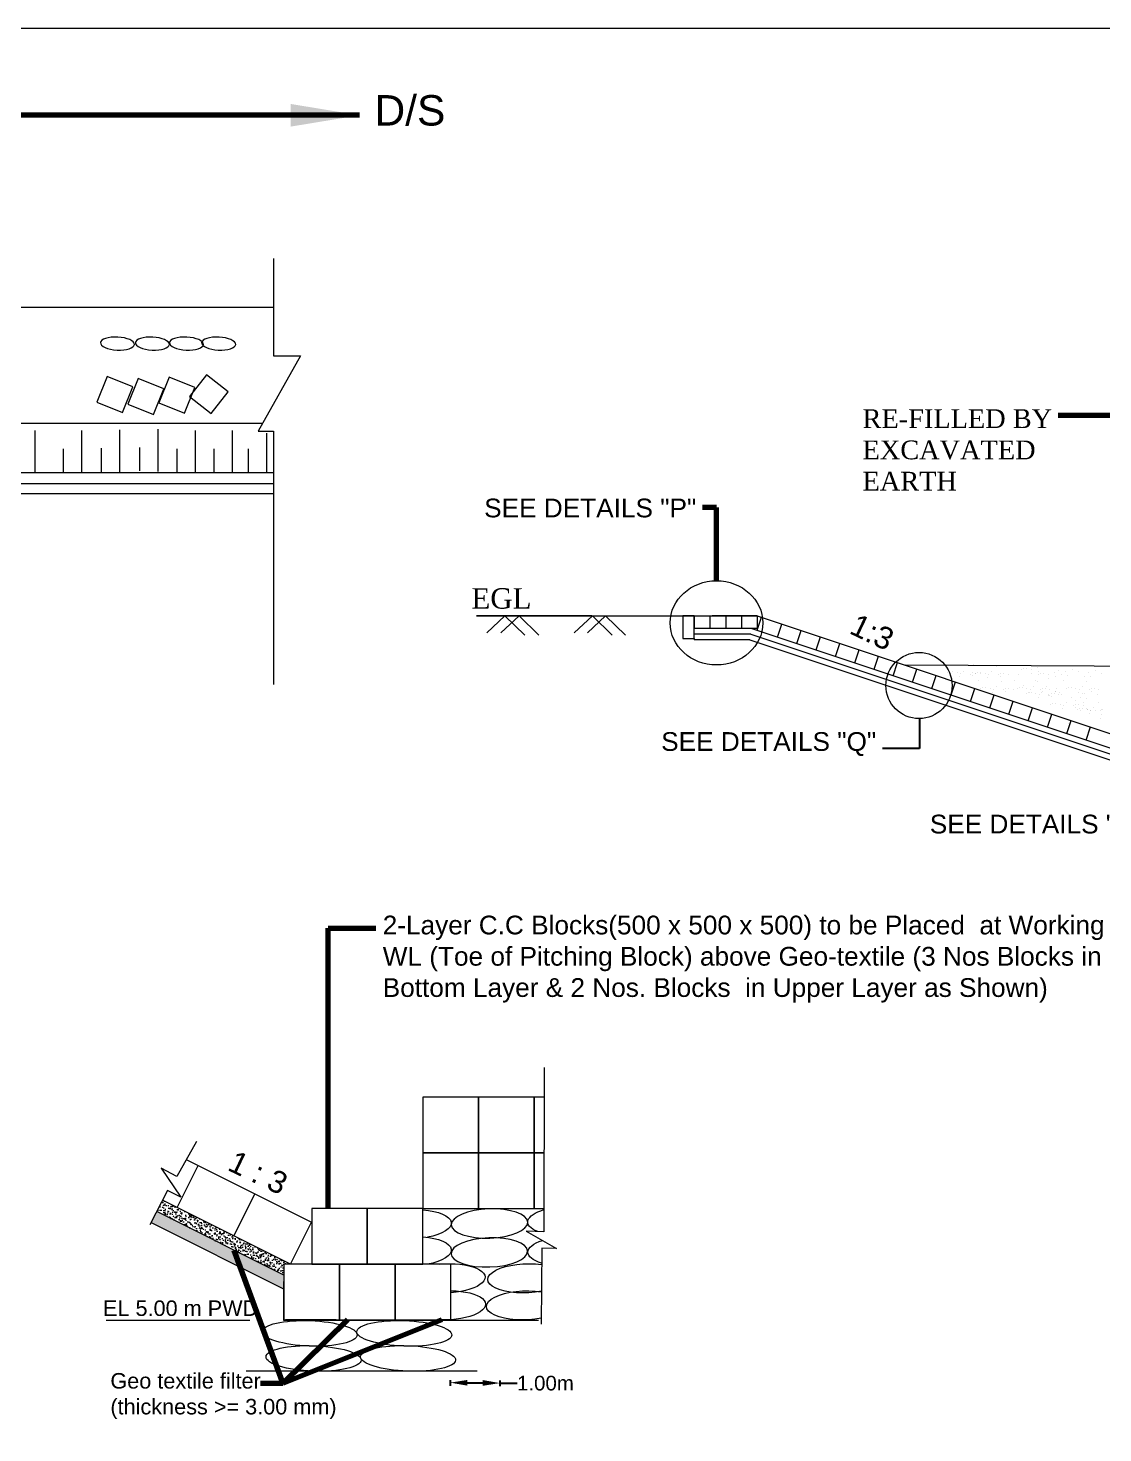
# Model space of a CAD drawing. Header units: inches. Extents: x 15 to 141071, y -30183 to 14738.
# Drawn here: x 70635.1 to 70697.5, y -9400.1 to -9318.5 of the extents above; entities that cross this region are included whole.
import ezdxf

# ---------------------------------------------------------------- set-up
doc = ezdxf.new("R2010")
doc.units = ezdxf.units.IN
doc.header["$MEASUREMENT"] = 0
doc.header["$PDMODE"] = 3
doc.layers.add('LINE', color=7, linetype='Continuous')
doc.layers.add('Long Section Labels', color=7, linetype='Continuous', lineweight=9)
doc.styles.add('Arial-200', font='arial.ttf')
doc.styles.get("Standard").update_dxf_attribs({"font": 'arial.ttf'})
doc.dimstyles.get("Standard").update_dxf_attribs({"dimtxt": 0.18, "dimasz": 0.18, "dimexe": 0.18, "dimexo": 0.0625, "dimgap": 0.09, "dimtad": 0, "dimtih": 1, "dimtoh": 1, "dimdec": 4, "dimzin": 0, "dimdsep": 46, "dimtxsty": 'Standard', "dimcen": 0.09, "dimadec": 0, "dimazin": 0, "dimtfac": 1, "dimtdec": 4, "dimtofl": 0, "dimtmove": 0, "dimatfit": 3, "dimfxl": 1, "dimtolj": 1, "dimtzin": 0, "dimarcsym": 0})
pattern_1 = [(185, (70612.6599, -9348.14813), (-0.282128, 0.3362272), [0.04572, -0.50292]), (130, (70612.6599, -9348.14813), (-0.2644248, -0.384043), [0.036576, -0.402336]), (235.451, (70612.63637, -9348.1201), (-0.5465526, -0.0478132), [0.038856, -0.427416]), (181.1842, (70612.57367, -9348.23434), (-0.388688, 0.5313846), [0.06858, -0.75438]), (231.6356, (70612.5413, -9348.19005), (-0.8227834, -0.017007), [0.058284, -0.641124]), (126.184, (70612.5737, -9348.23434), (-0.822783, -0.017005), [0.054864, -0.603504]), (156, (70612.55212, -9348.16968), (-0.0837486, 0.4308493), [0.04572, -0.50292]), (101, (70612.5521, -9348.1697), (-0.417459, -0.207696), [0.036576, -0.402336]), (206.4514, (70612.54514, -9348.13378), (-0.5012075, 0.223152), [0.038856, -0.427416]), (172.5, (70612.65988, -9348.14813), (-0.1487362, -0.13825313), [0, -0.3974592, 0, -0.408432, 0, -0.40386]), (142.5, (70612.65988, -9348.14813), (-0.2834088, -0.05661535), [0, -0.2328672, 0, -0.3883152, 0, -0.153924]), (102.5, (70612.756, -9348.24425), (-0.22038287, 0.23982687), [0, -0.1524, 0, -0.475488, 0, -0.630936]), (92.5, (70612.7991, -9348.28736), (-0.2945337, 0.2082334), [0, -0.19812, 0, -0.3157728, 0, -0.448056])]
pattern_2 = [(172.5, (70612.65988, -9348.14813), (-0.13657942, -0.1458116), [0, -0.15752064, 0, -0.1761744, 0, -0.168402]), (142.5, (70612.65988, -9348.14813), (-0.336491, -0.0771165), [0, -0.08497824, 0, -0.14197584, 0, -0.0544068]), (102.5, (70612.75002, -9348.23826), (-0.2286156, 0.22778633), [0, -0.051816, 0, -0.1865376, 0, -0.2435352]), (92.5, (70612.75002, -9348.23826), (-0.2846007, 0.1559707), [0, -0.025908, 0, -0.12228576, 0, -0.1399032])]

# ---------------------------------------------------------------- blocks, each defined once
blk = doc.blocks.new('*D222')
at = {"color": 0, "lineweight": -2, "ltscale": 0.5, "transparency": 16777216}
for p, q in [((70659.601, -9397.021), (70659.598, -9397.351)), ((70660.6, -9397.179), (70661.482, -9397.187)), ((70662.483, -9397.046), (70662.48, -9397.376)), ((70662.482, -9397.196), (70663.49, -9397.205))]:
    blk.add_line(p, q, dxfattribs=at)
at = {"color": 0, "linetype": 'Continuous', "ltscale": 0.5, "transparency": 16777216}
for points in [[(70660.601, -9397.013), (70660.598, -9397.346), (70659.6, -9397.171)], [(70661.483, -9397.02), (70661.48, -9397.354), (70662.482, -9397.196)]]:
    blk.add_solid(points, dxfattribs=at)
at = {"layer": 'Defpoints', "color": 0, "linetype": 'Continuous', "ltscale": 0.5, "transparency": 16777216}
for p in [(70659.632, -9393.519), (70662.514, -9393.544), (70662.482, -9397.196)]:
    blk.add_point(p, dxfattribs=at)
at = {"color": 0, "linetype": 'Continuous', "lineweight": 20, "ltscale": 0.5, "transparency": 16777216, "insert": (70665.127, -9397.205), "char_height": 0.85, "attachment_point": 5}
blk.add_mtext('\\A1;1.00m', dxfattribs=at)

msp = doc.modelspace()

# ---------------------------------------------------------------- hatches: boundary and pattern name
at = {"linetype": 'Continuous', "lineweight": 20, "ltscale": 0.5}
h = msp.add_hatch(dxfattribs=at)
h.set_pattern_fill('AR-CONC', scale=0.0024, angle=135, style=0)
h.set_pattern_definition(pattern_1)
h.paths.add_polyline_path([(70649.937552, -9390.924951), (70649.937552, -9390.296711), (70650.32324, -9390.296711), (70642.892544, -9386.581266), (70642.553373, -9387.232862)])
h = msp.add_hatch(dxfattribs=at)
h.set_pattern_fill('AR-CONC', scale=0.0024, angle=135, style=0)
h.set_pattern_definition(pattern_1)
h.paths.add_polyline_path([(70649.937552, -9390.924951), (70649.937552, -9390.296711), (70650.32324, -9390.296711), (70642.892544, -9386.581266), (70642.553373, -9387.232862)])
h = msp.add_hatch(dxfattribs=at)
h.set_pattern_fill('AR-SAND', scale=0.00408, angle=135, style=0)
h.set_pattern_definition(pattern_2)
h.paths.add_polyline_path([(70649.937552, -9391.746035), (70649.937552, -9390.924951), (70642.553373, -9387.232862), (70642.214243, -9387.884381)])
h = msp.add_hatch(dxfattribs=at)
h.set_pattern_fill('AR-SAND', scale=0.00408, angle=135, style=0)
h.set_pattern_definition(pattern_2)
h.paths.add_polyline_path([(70649.937552, -9391.746035), (70649.937552, -9390.924951), (70642.553373, -9387.232862), (70642.214243, -9387.884381)])

# ---------------------------------------------------------------- linework, layer by layer
at = {"color": 0, "linetype": 'Continuous', "lineweight": 20, "ltscale": 0.5}
for p, q in [((70661.125397, -9352.660213), (70677.42746, -9352.660213)), ((70663.599883, -9352.660213), (70677.42746, -9352.660213)), ((70677.414694, -9353.497304), (70677.667226, -9352.740185)), ((70677.414694, -9353.497304), (70677.667226, -9352.740185)), ((70678.609714, -9353.895895), (70678.862246, -9353.138776)), ((70678.609714, -9353.895895), (70678.862246, -9353.138776)), ((70679.72909, -9354.269256), (70679.981622, -9353.512136)), ((70679.72909, -9354.269256), (70679.981622, -9353.512136)), ((70673.760483, -9353.973404), (70673.760483, -9354.050905)), ((70673.760483, -9353.973404), (70673.760483, -9354.050905)), ((70680.848465, -9354.642616), (70681.100997, -9353.885497)), ((70680.848465, -9354.642616), (70681.100997, -9353.885497)), ((70681.967841, -9355.015976), (70682.220373, -9354.258857)), ((70681.967841, -9355.015976), (70682.220373, -9354.258857)), ((70683.087217, -9355.389337), (70683.339749, -9354.632217)), ((70683.087217, -9355.389337), (70683.339749, -9354.632217)), ((70684.206593, -9355.762697), (70684.459125, -9355.005578)), ((70684.206593, -9355.762697), (70684.459125, -9355.005578)), ((70685.325968, -9356.136057), (70685.5785, -9355.378938)), ((70685.325968, -9356.136057), (70685.5785, -9355.378938)), ((70686.445344, -9356.509418), (70686.697876, -9355.752298)), ((70686.445344, -9356.509418), (70686.697876, -9355.752298)), ((70687.56472, -9356.882778), (70687.817252, -9356.125659)), ((70687.56472, -9356.882778), (70687.817252, -9356.125659)), ((70688.684096, -9357.256138), (70688.936628, -9356.499019)), ((70688.684096, -9357.256138), (70688.936628, -9356.499019)), ((70689.803471, -9357.629499), (70690.056003, -9356.872379)), ((70689.803471, -9357.629499), (70690.056003, -9356.872379)), ((70690.922847, -9358.002859), (70691.175379, -9357.24574)), ((70690.922847, -9358.002859), (70691.175379, -9357.24574)), ((70692.042223, -9358.376219), (70692.294755, -9357.6191)), ((70692.042223, -9358.376219), (70692.294755, -9357.6191)), ((70693.161598, -9358.74958), (70693.414131, -9357.99246)), ((70693.161598, -9358.74958), (70693.414131, -9357.99246)), ((70694.280974, -9359.12294), (70694.533506, -9358.365821)), ((70694.280974, -9359.12294), (70694.533506, -9358.365821)), ((70695.40035, -9359.4963), (70695.652882, -9358.739181)), ((70695.40035, -9359.4963), (70695.652882, -9358.739181)), ((70696.519726, -9359.869661), (70696.772258, -9359.112541)), ((70696.519726, -9359.869661), (70696.772258, -9359.112541)), ((70658.776279, -9393.544277), (70664.729424, -9393.544277)), ((70658.776279, -9393.544277), (70664.729424, -9393.544277))]:
    msp.add_line(p, q, dxfattribs=at)
at = {"lineweight": 20}
msp.add_line((70661.165353, -9396.507969), (70647.755724, -9396.507969), dxfattribs=at)
at = {"color": 0, "linetype": 'ByBlock', "lineweight": 20, "ltscale": 0.5}
for centre in [(70651.439817, -9394.310125), (70656.929498, -9394.309882), (70651.661951, -9395.765359), (70657.151632, -9395.765116)]:
    msp.add_ellipse(centre, major_axis=(2.759296, -0.096265), ratio=0.267798578, dxfattribs=at)
at = {"layer": 'LINE', "color": 7, "lineweight": 20, "ltscale": 0.5}
for p, q in [((70649.335855, -9331.919899), (70649.335855, -9337.565036)), ((70649.335855, -9331.919899), (70649.335855, -9337.565036)), ((70619.402291, -9334.742468), (70649.335855, -9334.742468)), ((70619.402291, -9334.742468), (70649.335855, -9334.742468)), ((70650.912218, -9337.565036), (70648.443592, -9341.94719)), ((70650.912218, -9337.565036), (70648.443592, -9341.94719)), ((70649.335855, -9337.565036), (70650.912218, -9337.565036)), ((70649.335855, -9337.565036), (70650.912218, -9337.565036)), ((70619.407499, -9341.482801), (70648.705199, -9341.482801)), ((70619.407499, -9341.482801), (70648.705199, -9341.482801)), ((70635.501471, -9344.365009), (70635.501471, -9341.90958)), ((70635.501471, -9344.365009), (70635.501471, -9341.90958)), ((70638.214081, -9344.362175), (70638.214081, -9341.906747)), ((70638.214081, -9344.362175), (70638.214081, -9341.906747)), ((70640.423739, -9344.318889), (70640.423739, -9341.863461)), ((70640.423739, -9344.318889), (70640.423739, -9341.863461)), ((70642.633407, -9344.275603), (70642.633407, -9341.820175)), ((70642.633407, -9344.275603), (70642.633407, -9341.820175)), ((70644.799739, -9344.362175), (70644.799739, -9341.906747)), ((70644.799739, -9344.362175), (70644.799739, -9341.906747)), ((70646.966071, -9344.362175), (70646.966071, -9341.906747)), ((70646.966071, -9344.362175), (70646.966071, -9341.906747)), ((70648.443592, -9341.94719), (70649.335855, -9341.94719)), ((70648.443592, -9341.94719), (70649.335855, -9341.94719)), ((70648.959099, -9344.362175), (70648.959099, -9342.068109)), ((70648.959099, -9344.362175), (70648.959099, -9342.068109)), ((70649.335855, -9341.94719), (70649.335855, -9356.638108)), ((70649.335855, -9341.94719), (70649.335855, -9356.638108)), ((70639.357966, -9344.297161), (70639.357966, -9342.928204)), ((70639.357966, -9344.297161), (70639.357966, -9342.928204)), ((70641.567634, -9344.253875), (70641.567634, -9342.884918)), ((70641.567634, -9344.253875), (70641.567634, -9342.884918)), ((70637.148308, -9344.340447), (70637.148308, -9342.97149)), ((70637.148308, -9344.340447), (70637.148308, -9342.97149)), ((70643.733967, -9344.340447), (70643.733967, -9342.97149)), ((70643.733967, -9344.340447), (70643.733967, -9342.97149)), ((70645.900299, -9344.340447), (70645.900299, -9342.97149)), ((70645.900299, -9344.340447), (70645.900299, -9342.97149)), ((70647.893327, -9344.340447), (70647.893327, -9342.97149)), ((70647.893327, -9344.340447), (70647.893327, -9342.97149)), ((70619.402291, -9344.339376), (70649.335855, -9344.339376)), ((70619.402291, -9344.339376), (70649.335855, -9344.339376)), ((70619.393751, -9344.982106), (70649.335855, -9344.982106)), ((70619.393751, -9344.982106), (70649.335855, -9344.982106)), ((70619.401459, -9345.553421), (70649.335855, -9345.553421)), ((70619.401459, -9345.553421), (70649.335855, -9345.553421)), ((70667.823928, -9352.660213), (70661.125397, -9352.660213)), ((70661.125397, -9352.660213), (70670.85457, -9352.660213)), ((70661.71954, -9353.64609), (70662.777239, -9352.660213)), ((70661.71954, -9353.64609), (70662.777239, -9352.660213)), ((70662.542184, -9353.64609), (70663.599883, -9352.660213)), ((70662.542184, -9353.64609), (70663.599883, -9352.660213)), ((70662.777239, -9352.660213), (70663.923096, -9353.792825)), ((70662.777239, -9352.660213), (70663.923096, -9353.792825)), ((70663.599883, -9352.660213), (70664.74574, -9353.792825)), ((70667.823928, -9352.660213), (70663.599883, -9352.660213)), ((70663.599883, -9352.660213), (70664.74574, -9353.792825)), ((70663.599883, -9352.660213), (70670.85457, -9352.660213)), ((70666.802398, -9353.64609), (70667.860097, -9352.660213)), ((70666.802398, -9353.64609), (70667.860097, -9352.660213)), ((70667.566303, -9353.64609), (70668.624002, -9352.660213)), ((70667.566303, -9353.64609), (70668.624002, -9352.660213)), ((70667.860097, -9352.660213), (70669.005954, -9353.792825)), ((70667.860097, -9352.660213), (70669.005954, -9353.792825)), ((70668.624002, -9352.660213), (70669.769858, -9353.792825)), ((70668.624002, -9352.660213), (70669.769858, -9353.792825)), ((70673.760483, -9352.660213), (70673.760483, -9353.394309)), ((70673.760483, -9352.660213), (70673.760483, -9353.394309)), ((70674.677227, -9352.660213), (70674.677227, -9353.394309)), ((70674.677227, -9352.660213), (70674.677227, -9353.394309)), ((70677.42746, -9352.660213), (70674.801078, -9352.660213)), ((70677.42746, -9352.660213), (70674.801078, -9352.660213)), ((70675.593971, -9352.660213), (70675.593971, -9353.394309)), ((70675.593971, -9352.660213), (70675.593971, -9353.394309)), ((70675.593971, -9352.660213), (70675.593971, -9353.394309)), ((70675.593971, -9352.660213), (70675.593971, -9353.394309)), ((70676.510716, -9352.660213), (70676.510716, -9353.394309)), ((70676.510716, -9352.660213), (70676.510716, -9353.394309)), ((70677.42746, -9352.660213), (70677.42746, -9353.394309)), ((70677.42746, -9352.660213), (70701.249761, -9360.605983)), ((70677.42746, -9352.660213), (70677.42746, -9353.394309)), ((70677.42746, -9352.660213), (70701.249761, -9360.605983)), ((70677.42746, -9353.394309), (70673.760483, -9353.394309)), ((70677.42746, -9353.394309), (70673.760483, -9353.394309)), ((70677.107786, -9353.394309), (70700.761776, -9361.28394)), ((70677.107786, -9353.394309), (70700.761776, -9361.28394)), ((70677.054479, -9353.722607), (70673.760483, -9353.722607)), ((70677.054479, -9353.722607), (70673.760483, -9353.722607)), ((70677.001172, -9354.050905), (70673.760483, -9354.050905)), ((70677.001172, -9354.050905), (70673.760483, -9354.050905)), ((70677.001172, -9354.050905), (70700.655761, -9361.940735)), ((70677.001172, -9354.050905), (70700.655761, -9361.940735)), ((70677.054479, -9353.722607), (70700.655761, -9361.594657)), ((70677.054479, -9353.722607), (70700.655761, -9361.594657)), ((70688.332105, -9355.468231), (70688.332105, -9355.468231)), ((70688.332105, -9355.468231), (70688.332105, -9355.468231)), ((70688.48319, -9355.973998), (70688.48319, -9355.973998)), ((70688.48319, -9355.973998), (70688.48319, -9355.973998)), ((70688.592712, -9355.902563), (70688.592712, -9355.902563)), ((70688.592712, -9355.902563), (70688.592712, -9355.902563)), ((70688.773287, -9355.909685), (70688.773287, -9355.909685)), ((70688.773287, -9355.909685), (70688.773287, -9355.909685)), ((70689.035798, -9355.950367), (70689.035798, -9355.950367)), ((70689.035798, -9355.950367), (70689.035798, -9355.950367)), ((70689.227938, -9356.004654), (70689.227938, -9356.004654)), ((70689.227938, -9356.004654), (70689.227938, -9356.004654)), ((70689.394228, -9355.867568), (70689.394228, -9355.867568)), ((70689.394228, -9355.867568), (70689.394228, -9355.867568)), ((70689.667916, -9355.539735), (70689.667916, -9355.539735)), ((70689.667916, -9355.539735), (70689.667916, -9355.539735)), ((70689.928523, -9355.974066), (70689.928523, -9355.974066)), ((70689.928523, -9355.974066), (70689.928523, -9355.974066)), ((70689.96016, -9355.50547), (70689.96016, -9355.50547)), ((70689.96016, -9355.50547), (70689.96016, -9355.50547)), ((70690.109098, -9355.981189), (70690.109098, -9355.981189)), ((70690.109098, -9355.981189), (70690.109098, -9355.981189)), ((70690.220767, -9355.939802), (70690.220767, -9355.939802)), ((70690.220767, -9355.939802), (70690.220767, -9355.939802)), ((70690.401342, -9355.946924), (70690.401342, -9355.946924)), ((70690.401342, -9355.946924), (70690.401342, -9355.946924)), ((70690.663853, -9355.987606), (70690.663853, -9355.987606)), ((70690.663853, -9355.987606), (70690.663853, -9355.987606)), ((70691.022283, -9355.904807), (70691.022283, -9355.904807)), ((70691.022283, -9355.904807), (70691.022283, -9355.904807)), ((70691.295971, -9355.576974), (70691.295971, -9355.576974)), ((70691.295971, -9355.576974), (70691.295971, -9355.576974)), ((70692.784119, -9355.775338), (70692.784119, -9355.775338)), ((70692.784119, -9355.775338), (70692.784119, -9355.775338)), ((70692.893641, -9355.703903), (70692.893641, -9355.703903)), ((70692.893641, -9355.703903), (70692.893641, -9355.703903)), ((70693.074216, -9355.711025), (70693.074216, -9355.711025)), ((70693.074216, -9355.711025), (70693.074216, -9355.711025)), ((70693.336727, -9355.751706), (70693.336727, -9355.751706)), ((70693.336727, -9355.751706), (70693.336727, -9355.751706)), ((70693.695157, -9355.668908), (70693.695157, -9355.668908)), ((70693.695157, -9355.668908), (70693.695157, -9355.668908)), ((70693.760985, -9355.898661), (70693.760985, -9355.898661)), ((70693.760985, -9355.898661), (70693.760985, -9355.898661)), ((70693.887813, -9356.001878), (70693.887813, -9356.001878)), ((70693.887813, -9356.001878), (70693.887813, -9356.001878)), ((70693.935817, -9355.541725), (70693.935817, -9355.541725)), ((70693.935817, -9355.541725), (70693.935817, -9355.541725)), ((70694.068388, -9356.009), (70694.068388, -9356.009)), ((70694.068388, -9356.009), (70694.068388, -9356.009)), ((70694.689329, -9355.966883), (70694.689329, -9355.966883)), ((70694.689329, -9355.966883), (70694.689329, -9355.966883)), ((70694.929988, -9355.8397), (70694.929988, -9355.8397)), ((70694.929988, -9355.8397), (70694.929988, -9355.8397)), ((70695.323197, -9355.884364), (70695.323197, -9355.884364)), ((70695.323197, -9355.884364), (70695.323197, -9355.884364)), ((70695.71591, -9355.753196), (70695.71591, -9355.753196)), ((70695.71591, -9355.753196), (70695.71591, -9355.753196)), ((70696.059065, -9355.91202), (70696.059065, -9355.91202)), ((70696.059065, -9355.91202), (70696.059065, -9355.91202)), ((70696.659008, -9355.955867), (70696.659008, -9355.955867)), ((70696.659008, -9355.955867), (70696.659008, -9355.955867)), ((70697.05172, -9355.824699), (70697.05172, -9355.824699)), ((70697.05172, -9355.824699), (70697.05172, -9355.824699)), ((70697.394876, -9355.983523), (70697.394876, -9355.983523)), ((70697.394876, -9355.983523), (70697.394876, -9355.983523)), ((70689.172283, -9356.185656), (70689.172283, -9356.185656)), ((70689.172283, -9356.185656), (70689.172283, -9356.185656)), ((70689.819001, -9356.045502), (70689.819001, -9356.045502)), ((70689.819001, -9356.045502), (70689.819001, -9356.045502)), ((70689.941077, -9356.133073), (70689.941077, -9356.133073)), ((70689.941077, -9356.133073), (70689.941077, -9356.133073)), ((70690.111245, -9356.011237), (70690.111245, -9356.011237)), ((70690.111245, -9356.011237), (70690.111245, -9356.011237)), ((70690.246081, -9356.38733), (70690.246081, -9356.38733)), ((70690.246081, -9356.38733), (70690.246081, -9356.38733)), ((70690.371609, -9356.02187), (70690.371609, -9356.02187)), ((70690.371609, -9356.02187), (70690.371609, -9356.02187)), ((70690.506688, -9356.821662), (70690.506688, -9356.821662)), ((70690.506688, -9356.821662), (70690.506688, -9356.821662)), ((70690.800338, -9356.222895), (70690.800338, -9356.222895)), ((70690.800338, -9356.222895), (70690.800338, -9356.222895)), ((70690.855993, -9356.041894), (70690.855993, -9356.041894)), ((70690.855993, -9356.041894), (70690.855993, -9356.041894)), ((70691.308204, -9356.786667), (70691.308204, -9356.786667)), ((70691.308204, -9356.786667), (70691.308204, -9356.786667)), ((70691.447056, -9356.082741), (70691.447056, -9356.082741)), ((70691.447056, -9356.082741), (70691.447056, -9356.082741)), ((70691.556578, -9356.011305), (70691.556578, -9356.011305)), ((70691.556578, -9356.011305), (70691.556578, -9356.011305)), ((70691.569132, -9356.170312), (70691.569132, -9356.170312)), ((70691.569132, -9356.170312), (70691.569132, -9356.170312)), ((70691.581892, -9356.458833), (70691.581892, -9356.458833)), ((70691.581892, -9356.458833), (70691.581892, -9356.458833)), ((70691.737153, -9356.018428), (70691.737153, -9356.018428)), ((70691.737153, -9356.018428), (70691.737153, -9356.018428)), ((70691.999664, -9356.059109), (70691.999664, -9356.059109)), ((70691.999664, -9356.059109), (70691.999664, -9356.059109)), ((70692.383498, -9356.38733), (70692.383498, -9356.38733)), ((70692.383498, -9356.38733), (70692.383498, -9356.38733)), ((70692.585514, -9356.09367), (70692.585514, -9356.09367)), ((70692.585514, -9356.09367), (70692.585514, -9356.09367)), ((70692.644105, -9356.821662), (70692.644105, -9356.821662)), ((70692.644105, -9356.821662), (70692.644105, -9356.821662)), ((70692.893158, -9356.685376), (70692.893158, -9356.685376)), ((70692.893158, -9356.685376), (70692.893158, -9356.685376)), ((70693.368272, -9356.029829), (70693.368272, -9356.029829)), ((70693.368272, -9356.029829), (70693.368272, -9356.029829)), ((70693.445622, -9356.786667), (70693.445622, -9356.786667)), ((70693.445622, -9356.786667), (70693.445622, -9356.786667)), ((70693.579686, -9356.391645), (70693.579686, -9356.391645)), ((70693.579686, -9356.391645), (70693.579686, -9356.391645)), ((70693.719309, -9356.458833), (70693.719309, -9356.458833)), ((70693.719309, -9356.458833), (70693.719309, -9356.458833)), ((70693.778291, -9356.073313), (70693.778291, -9356.073313)), ((70693.778291, -9356.073313), (70693.778291, -9356.073313)), ((70694.228969, -9356.75688), (70694.228969, -9356.75688)), ((70694.228969, -9356.75688), (70694.228969, -9356.75688)), ((70694.330899, -9356.049682), (70694.330899, -9356.049682)), ((70694.330899, -9356.049682), (70694.330899, -9356.049682)), ((70694.362444, -9356.327805), (70694.362444, -9356.327805)), ((70694.362444, -9356.327805), (70694.362444, -9356.327805)), ((70694.755156, -9356.196636), (70694.755156, -9356.196636)), ((70694.755156, -9356.196636), (70694.755156, -9356.196636)), ((70695.096853, -9356.086246), (70695.096853, -9356.086246)), ((70695.096853, -9356.086246), (70695.096853, -9356.086246)), ((70695.229321, -9356.38733), (70695.229321, -9356.38733)), ((70695.229321, -9356.38733), (70695.229321, -9356.38733)), ((70695.419254, -9356.139806), (70695.419254, -9356.139806)), ((70695.419254, -9356.139806), (70695.419254, -9356.139806)), ((70695.489929, -9356.821662), (70695.489929, -9356.821662)), ((70695.489929, -9356.821662), (70695.489929, -9356.821662)), ((70696.291445, -9356.786667), (70696.291445, -9356.786667)), ((70696.291445, -9356.786667), (70696.291445, -9356.786667)), ((70696.432664, -9356.157749), (70696.432664, -9356.157749)), ((70696.432664, -9356.157749), (70696.432664, -9356.157749)), ((70696.565132, -9356.458833), (70696.565132, -9356.458833)), ((70696.565132, -9356.458833), (70696.565132, -9356.458833)), ((70696.755064, -9356.211309), (70696.755064, -9356.211309)), ((70696.755064, -9356.211309), (70696.755064, -9356.211309)), ((70690.397166, -9356.893097), (70690.397166, -9356.893097)), ((70690.397166, -9356.893097), (70690.397166, -9356.893097)), ((70690.687263, -9356.828784), (70690.687263, -9356.828784)), ((70690.687263, -9356.828784), (70690.687263, -9356.828784)), ((70690.949774, -9356.869466), (70690.949774, -9356.869466)), ((70690.949774, -9356.869466), (70690.949774, -9356.869466)), ((70691.086259, -9357.104754), (70691.086259, -9357.104754)), ((70691.086259, -9357.104754), (70691.086259, -9357.104754)), ((70691.141914, -9356.923753), (70691.141914, -9356.923753)), ((70691.141914, -9356.923753), (70691.141914, -9356.923753)), ((70691.732977, -9356.9646), (70691.732977, -9356.9646)), ((70691.732977, -9356.9646), (70691.732977, -9356.9646)), ((70691.842499, -9356.893165), (70691.842499, -9356.893165)), ((70691.842499, -9356.893165), (70691.842499, -9356.893165)), ((70691.855054, -9357.052172), (70691.855054, -9357.052172)), ((70691.855054, -9357.052172), (70691.855054, -9357.052172)), ((70692.023074, -9356.900287), (70692.023074, -9356.900287)), ((70692.023074, -9356.900287), (70692.023074, -9356.900287)), ((70692.285585, -9356.940969), (70692.285585, -9356.940969)), ((70692.285585, -9356.940969), (70692.285585, -9356.940969)), ((70692.534583, -9356.893097), (70692.534583, -9356.893097)), ((70692.534583, -9356.893097), (70692.534583, -9356.893097)), ((70692.82468, -9356.828784), (70692.82468, -9356.828784)), ((70692.82468, -9356.828784), (70692.82468, -9356.828784)), ((70693.044243, -9357.191144), (70693.044243, -9357.191144)), ((70693.044243, -9357.191144), (70693.044243, -9357.191144)), ((70693.087192, -9356.869466), (70693.087192, -9356.869466)), ((70693.087192, -9356.869466), (70693.087192, -9356.869466)), ((70693.153765, -9357.119708), (70693.153765, -9357.119708)), ((70693.153765, -9357.119708), (70693.153765, -9357.119708)), ((70693.223676, -9357.104754), (70693.223676, -9357.104754)), ((70693.223676, -9357.104754), (70693.223676, -9357.104754)), ((70693.279331, -9356.923753), (70693.279331, -9356.923753)), ((70693.279331, -9356.923753), (70693.279331, -9356.923753)), ((70693.33434, -9357.126831), (70693.33434, -9357.126831)), ((70693.33434, -9357.126831), (70693.33434, -9357.126831)), ((70693.596851, -9357.167512), (70693.596851, -9357.167512)), ((70693.596851, -9357.167512), (70693.596851, -9357.167512)), ((70693.733336, -9357.402801), (70693.733336, -9357.402801)), ((70693.733336, -9357.402801), (70693.733336, -9357.402801)), ((70693.788991, -9357.2218), (70693.788991, -9357.2218)), ((70693.788991, -9357.2218), (70693.788991, -9357.2218)), ((70693.870394, -9356.9646), (70693.870394, -9356.9646)), ((70693.870394, -9356.9646), (70693.870394, -9356.9646)), ((70693.955281, -9357.084713), (70693.955281, -9357.084713)), ((70693.955281, -9357.084713), (70693.955281, -9357.084713)), ((70693.979916, -9356.893165), (70693.979916, -9356.893165)), ((70693.979916, -9356.893165), (70693.979916, -9356.893165)), ((70693.992471, -9357.052172), (70693.992471, -9357.052172)), ((70693.992471, -9357.052172), (70693.992471, -9357.052172)), ((70694.160491, -9356.900287), (70694.160491, -9356.900287)), ((70694.160491, -9356.900287), (70694.160491, -9356.900287)), ((70694.322169, -9357.306295), (70694.322169, -9357.306295)), ((70694.322169, -9357.306295), (70694.322169, -9357.306295)), ((70694.343819, -9357.201758), (70694.343819, -9357.201758)), ((70694.343819, -9357.201758), (70694.343819, -9357.201758)), ((70694.380054, -9357.262647), (70694.380054, -9357.262647)), ((70694.380054, -9357.262647), (70694.380054, -9357.262647)), ((70694.423002, -9356.940969), (70694.423002, -9356.940969)), ((70694.423002, -9356.940969), (70694.423002, -9356.940969)), ((70694.489576, -9357.191212), (70694.489576, -9357.191212)), ((70694.489576, -9357.191212), (70694.489576, -9357.191212)), ((70694.50213, -9357.350218), (70694.50213, -9357.350218)), ((70694.50213, -9357.350218), (70694.50213, -9357.350218)), ((70694.670151, -9357.198334), (70694.670151, -9357.198334)), ((70694.670151, -9357.198334), (70694.670151, -9357.198334)), ((70694.733689, -9357.033251), (70694.733689, -9357.033251)), ((70694.733689, -9357.033251), (70694.733689, -9357.033251)), ((70694.736532, -9357.070589), (70694.736532, -9357.070589)), ((70694.736532, -9357.070589), (70694.736532, -9357.070589)), ((70694.789344, -9356.85225), (70694.789344, -9356.85225)), ((70694.789344, -9356.85225), (70694.789344, -9356.85225)), ((70694.932662, -9357.239015), (70694.932662, -9357.239015)), ((70694.932662, -9357.239015), (70694.932662, -9357.239015)), ((70694.964985, -9357.087881), (70694.964985, -9357.087881)), ((70694.964985, -9357.087881), (70694.964985, -9357.087881)), ((70695.079687, -9357.229413), (70695.079687, -9357.229413)), ((70695.079687, -9357.229413), (70695.079687, -9357.229413)), ((70695.380407, -9356.893097), (70695.380407, -9356.893097)), ((70695.380407, -9356.893097), (70695.380407, -9356.893097)), ((70695.65798, -9357.377799), (70695.65798, -9357.377799)), ((70695.65798, -9357.377799), (70695.65798, -9357.377799)), ((70695.670504, -9356.828784), (70695.670504, -9356.828784)), ((70695.670504, -9356.828784), (70695.670504, -9356.828784)), ((70695.888041, -9357.604342), (70695.888041, -9357.604342)), ((70695.888041, -9357.604342), (70695.888041, -9357.604342)), ((70695.933015, -9356.869466), (70695.933015, -9356.869466)), ((70695.933015, -9356.869466), (70695.933015, -9356.869466)), ((70696.0695, -9357.104754), (70696.0695, -9357.104754)), ((70696.0695, -9357.104754), (70696.0695, -9357.104754)), ((70696.125155, -9356.923753), (70696.125155, -9356.923753)), ((70696.125155, -9356.923753), (70696.125155, -9356.923753)), ((70696.219238, -9357.385222), (70696.219238, -9357.385222)), ((70696.219238, -9357.385222), (70696.219238, -9357.385222)), ((70696.300796, -9357.159385), (70696.300796, -9357.159385)), ((70696.300796, -9357.159385), (70696.300796, -9357.159385)), ((70696.445582, -9357.18334), (70696.445582, -9357.18334)), ((70696.445582, -9357.18334), (70696.445582, -9357.18334)), ((70696.541638, -9357.438782), (70696.541638, -9357.438782)), ((70696.541638, -9357.438782), (70696.541638, -9357.438782)), ((70696.716217, -9356.9646), (70696.716217, -9356.9646)), ((70696.716217, -9356.9646), (70696.716217, -9356.9646)), ((70696.825739, -9356.893165), (70696.825739, -9356.893165)), ((70696.825739, -9356.893165), (70696.825739, -9356.893165)), ((70696.838294, -9357.052172), (70696.838294, -9357.052172)), ((70696.838294, -9357.052172), (70696.838294, -9357.052172)), ((70697.006315, -9356.900287), (70697.006315, -9356.900287)), ((70697.006315, -9356.900287), (70697.006315, -9356.900287)), ((70697.18145, -9357.210996), (70697.18145, -9357.210996)), ((70697.18145, -9357.210996), (70697.18145, -9357.210996)), ((70697.268826, -9356.940969), (70697.268826, -9356.940969)), ((70697.268826, -9356.940969), (70697.268826, -9356.940969)), ((70694.473254, -9357.812062), (70694.473254, -9357.812062)), ((70694.473254, -9357.812062), (70694.473254, -9357.812062)), ((70694.582776, -9357.740627), (70694.582776, -9357.740627)), ((70694.582776, -9357.740627), (70694.582776, -9357.740627)), ((70694.763351, -9357.747749), (70694.763351, -9357.747749)), ((70694.763351, -9357.747749), (70694.763351, -9357.747749)), ((70695.025862, -9357.788431), (70695.025862, -9357.788431)), ((70695.025862, -9357.788431), (70695.025862, -9357.788431)), ((70695.162347, -9358.02372), (70695.162347, -9358.02372)), ((70695.162347, -9358.02372), (70695.162347, -9358.02372)), ((70695.218002, -9357.842719), (70695.218002, -9357.842719)), ((70695.218002, -9357.842719), (70695.218002, -9357.842719)), ((70695.384292, -9357.705632), (70695.384292, -9357.705632)), ((70695.384292, -9357.705632), (70695.384292, -9357.705632)), ((70695.809065, -9357.883566), (70695.809065, -9357.883566)), ((70695.809065, -9357.883566), (70695.809065, -9357.883566)), ((70695.918587, -9357.81213), (70695.918587, -9357.81213)), ((70695.918587, -9357.81213), (70695.918587, -9357.81213)), ((70695.931141, -9357.971137), (70695.931141, -9357.971137)), ((70695.931141, -9357.971137), (70695.931141, -9357.971137)), ((70696.039126, -9358.110109), (70696.039126, -9358.110109)), ((70696.039126, -9358.110109), (70696.039126, -9358.110109)), ((70696.099162, -9357.819253), (70696.099162, -9357.819253)), ((70696.099162, -9357.819253), (70696.099162, -9357.819253)), ((70696.148648, -9358.038674), (70696.148648, -9358.038674)), ((70696.148648, -9358.038674), (70696.148648, -9358.038674)), ((70696.177986, -9358.144301), (70696.177986, -9358.144301)), ((70696.177986, -9358.144301), (70696.177986, -9358.144301)), ((70696.329223, -9358.045796), (70696.329223, -9358.045796)), ((70696.329223, -9358.045796), (70696.329223, -9358.045796)), ((70696.351706, -9357.686306), (70696.351706, -9357.686306)), ((70696.351706, -9357.686306), (70696.351706, -9357.686306)), ((70696.361673, -9357.859934), (70696.361673, -9357.859934)), ((70696.361673, -9357.859934), (70696.361673, -9357.859934)), ((70696.570699, -9358.013132), (70696.570699, -9358.013132)), ((70696.570699, -9358.013132), (70696.570699, -9358.013132)), ((70696.591735, -9358.086477), (70696.591735, -9358.086477)), ((70696.591735, -9358.086477), (70696.591735, -9358.086477)), ((70696.612313, -9358.120638), (70696.612313, -9358.120638)), ((70696.612313, -9358.120638), (70696.612313, -9358.120638)), ((70696.728219, -9358.321766), (70696.728219, -9358.321766)), ((70696.728219, -9358.321766), (70696.728219, -9358.321766)), ((70696.783874, -9358.140765), (70696.783874, -9358.140765)), ((70696.783874, -9358.140765), (70696.783874, -9358.140765)), ((70696.792888, -9358.12776), (70696.792888, -9358.12776)), ((70696.792888, -9358.12776), (70696.792888, -9358.12776)), ((70696.950165, -9358.003679), (70696.950165, -9358.003679)), ((70696.950165, -9358.003679), (70696.950165, -9358.003679)), ((70697.055399, -9358.168442), (70697.055399, -9358.168442)), ((70697.055399, -9358.168442), (70697.055399, -9358.168442)), ((70697.223852, -9357.675845), (70697.223852, -9357.675845)), ((70697.223852, -9357.675845), (70697.223852, -9357.675845)), ((70697.374937, -9358.181612), (70697.374937, -9358.181612)), ((70697.374937, -9358.181612), (70697.374937, -9358.181612)), ((70697.413829, -9358.085643), (70697.413829, -9358.085643)), ((70697.413829, -9358.085643), (70697.413829, -9358.085643)), ((70697.425214, -9358.417738), (70697.425214, -9358.417738)), ((70697.425214, -9358.417738), (70697.425214, -9358.417738)), ((70697.484459, -9358.110177), (70697.484459, -9358.110177)), ((70697.484459, -9358.110177), (70697.484459, -9358.110177)), ((70695.506162, -9358.915976), (70695.506162, -9358.915976)), ((70695.506162, -9358.915976), (70695.506162, -9358.915976)), ((70697.369559, -9358.598739), (70697.369559, -9358.598739)), ((70697.369559, -9358.598739), (70697.369559, -9358.598739)), ((70651.553232, -9387.872891), (70644.276208, -9384.234283)), ((70651.553232, -9387.872891), (70644.276208, -9384.234283)), ((70643.740118, -9387.005107), (70644.955802, -9384.573739)), ((70643.740118, -9387.005107), (70644.955802, -9384.573739)), ((70650.32324, -9390.296711), (70642.892544, -9386.581266)), ((70650.32324, -9390.296711), (70642.892544, -9386.581266)), ((70647.03892, -9388.654508), (70648.254604, -9386.22314)), ((70647.03892, -9388.654508), (70648.254604, -9386.22314)), ((70649.937552, -9390.924951), (70642.553373, -9387.232862)), ((70649.937552, -9390.924951), (70642.553373, -9387.232862)), ((70649.937552, -9391.746035), (70642.214243, -9387.884381)), ((70649.937552, -9391.746035), (70642.214243, -9387.884381)), ((70650.32324, -9390.296711), (70651.538941, -9387.865309)), ((70650.32324, -9390.296711), (70651.538941, -9387.865309)), ((70649.931709, -9391.028987), (70649.931709, -9393.544323)), ((70649.931709, -9391.028987), (70649.931709, -9393.544323)), ((70656.400272, -9390.296711), (70656.400272, -9393.528071)), ((70656.400272, -9393.528071), (70656.400272, -9390.296711)), ((70656.400272, -9390.296711), (70656.400272, -9393.528071)), ((70656.400272, -9393.528071), (70656.400272, -9390.296711)), ((70649.925866, -9391.305482), (70649.925866, -9393.560576)), ((70649.925866, -9391.305482), (70649.925866, -9393.560576)), ((70647.962909, -9393.560576), (70639.614968, -9393.560576)), ((70647.962909, -9393.560576), (70639.614968, -9393.560576)), ((70649.931709, -9393.544323), (70658.776279, -9393.544277)), ((70649.931709, -9393.544323), (70658.776279, -9393.544277)), ((70649.937552, -9393.528071), (70664.729424, -9393.544277)), ((70649.937552, -9393.528071), (70664.729424, -9393.544277)), ((70649.937552, -9393.528071), (70664.729424, -9393.544277)), ((70649.937552, -9393.528071), (70664.729424, -9393.544277)), ((70652.976341, -9393.528071), (70650.038741, -9393.528071)), ((70652.976341, -9393.528071), (70650.038741, -9393.528071)), ((70652.15833, -9393.528071), (70653.800499, -9393.528071)), ((70652.15833, -9393.528071), (70653.800499, -9393.528071)), ((70652.15833, -9393.528071), (70653.800499, -9393.528071)), ((70652.15833, -9393.528071), (70653.800499, -9393.528071)), ((70658.750352, -9393.528071), (70662.513624, -9393.544277)), ((70658.750352, -9393.528071), (70662.513624, -9393.544277)), ((70649.884796, -9397.225086), (70648.580723, -9397.225086)), ((70649.884796, -9397.225086), (70648.580723, -9397.225086))]:
    msp.add_line(p, q, dxfattribs=at)
for points in [[(70640.569459, -9340.866449), (70641.170132, -9339.379025), (70639.682708, -9338.778353), (70639.082035, -9340.265777)], [(70640.569459, -9340.866449), (70641.170132, -9339.379025), (70639.682708, -9338.778353), (70639.082035, -9340.265777)], [(70644.171499, -9340.899873), (70644.772171, -9339.412449), (70643.284747, -9338.811777), (70642.684075, -9340.299201)], [(70644.171499, -9340.899873), (70644.772171, -9339.412449), (70643.284747, -9338.811777), (70642.684075, -9340.299201)], [(70645.717624, -9340.916625), (70646.70435, -9339.651868), (70645.439593, -9338.665143), (70644.452867, -9339.9299)], [(70645.717624, -9340.916625), (70646.70435, -9339.651868), (70645.439593, -9338.665143), (70644.452867, -9339.9299)], [(70642.361922, -9340.977081), (70642.962594, -9339.489657), (70641.47517, -9338.888984), (70640.874498, -9340.376408)], [(70642.361922, -9340.977081), (70642.962594, -9339.489657), (70641.47517, -9338.888984), (70640.874498, -9340.376408)], [(70673.103887, -9353.973404), (70673.760483, -9353.973404), (70673.760483, -9352.660213), (70673.103887, -9352.660213)], [(70673.103887, -9353.973404), (70673.760483, -9353.973404), (70673.760483, -9352.660213), (70673.103887, -9352.660213)], [(70658.015952, -9383.83398), (70661.247312, -9383.83398), (70661.247312, -9380.60262), (70658.015952, -9380.60262)], [(70658.015952, -9383.83398), (70661.247312, -9383.83398), (70661.247312, -9380.60262), (70658.015952, -9380.60262)], [(70661.247312, -9383.83398), (70664.478672, -9383.83398), (70664.478672, -9380.60262), (70661.247312, -9380.60262)], [(70661.247312, -9383.83398), (70664.478672, -9383.83398), (70664.478672, -9380.60262), (70661.247312, -9380.60262)], [(70658.015952, -9387.06534), (70661.247312, -9387.06534), (70661.247312, -9383.83398), (70658.015952, -9383.83398)], [(70658.015952, -9387.06534), (70661.247312, -9387.06534), (70661.247312, -9383.83398), (70658.015952, -9383.83398)], [(70661.247312, -9387.06534), (70664.478672, -9387.06534), (70664.478672, -9383.83398), (70661.247312, -9383.83398)], [(70661.247312, -9387.06534), (70664.478672, -9387.06534), (70664.478672, -9383.83398), (70661.247312, -9383.83398)], [(70651.553232, -9390.296711), (70654.784592, -9390.296711), (70654.784592, -9387.065351), (70651.553232, -9387.065351)], [(70651.553232, -9390.296711), (70654.784592, -9390.296711), (70654.784592, -9387.065351), (70651.553232, -9387.065351)], [(70654.784592, -9390.296711), (70658.015952, -9390.296711), (70658.015952, -9387.065351), (70654.784592, -9387.065351)], [(70654.784592, -9390.296711), (70658.015952, -9390.296711), (70658.015952, -9387.065351), (70654.784592, -9387.065351)], [(70649.937552, -9393.528071), (70653.168912, -9393.528071), (70653.168912, -9390.296711), (70649.937552, -9390.296711)], [(70649.937552, -9393.528071), (70653.168912, -9393.528071), (70653.168912, -9390.296711), (70649.937552, -9390.296711)], [(70653.168912, -9393.528071), (70656.400272, -9393.528071), (70656.400272, -9390.296711), (70653.168912, -9390.296711)], [(70653.168912, -9393.528071), (70656.400272, -9393.528071), (70656.400272, -9390.296711), (70653.168912, -9390.296711)], [(70656.400272, -9393.528071), (70659.631632, -9393.528071), (70659.631632, -9390.296711), (70656.400272, -9390.296711)], [(70656.400272, -9393.528071), (70659.631632, -9393.528071), (70659.631632, -9390.296711), (70656.400272, -9390.296711)]]:
    msp.add_lwpolyline(points, close=True, dxfattribs=at)
for points in [[(70726.236381, -9355.738803), (70686.01919, -9355.525927)], [(70726.236381, -9355.738803), (70686.01919, -9355.525927)], [(70665.051446, -9378.876141), (70665.041351, -9388.411226), (70664.012794, -9388.380598), (70665.76229, -9389.38351), (70664.91114, -9389.370197), (70664.871552, -9393.779833)], [(70665.051446, -9378.876141), (70665.041351, -9388.411226), (70664.012794, -9388.380598), (70665.76229, -9389.38351), (70664.91114, -9389.370197), (70664.871552, -9393.779833)], [(70665.049618, -9380.60262), (70664.478672, -9380.60262), (70664.478672, -9383.83398), (70665.046197, -9383.83398)], [(70644.872208, -9383.180228), (70643.72616, -9385.207068), (70642.815052, -9384.728791), (70643.948099, -9386.396956), (70643.188866, -9386.011988), (70642.148866, -9388.009978)], [(70644.872208, -9383.180228), (70643.72616, -9385.207068), (70642.815052, -9384.728791), (70643.948099, -9386.396956), (70643.188866, -9386.011988), (70642.148866, -9388.009978)], [(70665.046197, -9383.83398), (70664.478672, -9383.83398), (70664.478672, -9387.06534), (70664.58314, -9387.06534)], [(70665.046197, -9383.83398), (70664.478672, -9383.83398), (70664.478672, -9387.06534), (70665.042775, -9387.065827)]]:
    msp.add_lwpolyline(points, dxfattribs=at)
msp.add_circle((70686.820032, -9356.707684), 1.919673, dxfattribs=at)
msp.add_circle((70686.820032, -9356.707684), 1.919673, dxfattribs=at)
at = {"layer": 'LINE', "color": 7, "lineweight": 20, "ltscale": 0.5, "extrusion": (0, 0, -1)}
for centre, major_axis in [((70640.273502, -9336.858099), (0.987354, -0.052556)), ((70640.273502, -9336.858099), (0.987354, -0.052556)), ((70642.303762, -9336.858099), (0.987354, -0.052556)), ((70642.303762, -9336.858099), (0.987354, -0.052556)), ((70644.282018, -9336.858099), (0.987354, -0.052556)), ((70644.282018, -9336.858099), (0.987354, -0.052556)), ((70646.15302, -9336.858099), (0.987354, -0.052556)), ((70646.15302, -9336.858099), (0.987354, -0.052556)), ((70661.877634, -9387.932799), (-2.223407, -0.075588)), ((70661.868908, -9389.613545), (-2.223407, -0.075588)), ((70661.868908, -9389.613545), (-2.223407, -0.075588))]:
    msp.add_ellipse(centre, major_axis=major_axis, ratio=0.379800122, dxfattribs=at)
at = {"layer": 'LINE', "color": 7, "lineweight": 20, "ltscale": 0.5}
msp.add_ellipse((70675.060944, -9353.069715), major_axis=(2.686789, 0), ratio=0.910167656, dxfattribs=at)
msp.add_ellipse((70675.060944, -9353.069715), major_axis=(2.686789, 0), ratio=0.910167656, dxfattribs=at)
at = {"layer": 'LINE', "color": 7, "lineweight": 20, "ltscale": 0.5, "extrusion": (0, 0, -1)}
for centre, start_param, end_param in [((70657.436646, -9387.973233), 1.846026621, 4.337353965), ((70657.436646, -9387.973233), 1.846026621, 4.337353965), ((70666.324502, -9387.783361), 5.557212479, 7.252512388), ((70657.439328, -9389.538643), 1.846026621, 4.337353965), ((70657.439328, -9389.538643), 1.846026621, 4.337353965), ((70666.328077, -9389.538666), 5.420705735, 7.196852193), ((70666.328077, -9389.538666), 5.420705735, 7.196852193), ((70659.399117, -9391.115353), 1.396927154, 4.615799863), ((70659.399117, -9391.115353), 1.396927154, 4.615799863), ((70663.999642, -9391.115353), 4.313945631, 8.285075297), ((70663.999642, -9391.115353), 4.313945631, 8.285075297), ((70657.439328, -9389.538643), 5.211519734, 5.265971869), ((70657.439328, -9389.538643), 5.211519734, 5.265971869), ((70659.42179, -9392.683621), 1.68295547, 4.890937013), ((70659.42179, -9392.683621), 1.68295547, 4.890937013), ((70663.926693, -9392.683621), 4.284819743, 8.314201185), ((70663.926693, -9392.683621), 4.284819743, 8.314201185)]:
    msp.add_ellipse(centre, major_axis=(-2.223407, -0.075588), ratio=0.379800122, start_param=start_param, end_param=end_param, dxfattribs=at)
at = {"layer": 'Long Section Labels'}
msp.add_lwpolyline([(70571.846827, -9318.547084), (70763.191247, -9318.547084), (70763.191247, -9453.846723), (70571.846827, -9453.846723)], close=True, dxfattribs=at)

# ---------------------------------------------------------------- texts
at = {"color": 7, "lineweight": 20, "ltscale": 0.18, "char_height": 0.9, "width": 35.32189186, "attachment_point": 1}
for s, insert in [('EL 5.00 m PWD', (70639.437373, -9392.399662)), ('Geo textile filter \\P(thickness >= 3.00 mm) ', (70639.865145, -9396.613974)), ('Geo textile filter \\P(thickness >= 3.00 mm) ', (70639.865145, -9396.613974))]:
    msp.add_mtext(s, dxfattribs=dict(at, insert=insert))
at = {"layer": 'LINE', "color": 7, "lineweight": 20, "ltscale": 0.5, "style": 'Arial-200'}
msp.add_text('D/S', height=1.7660951, dxfattribs=at).set_placement((70655.203233, -9324.20442))
msp.add_text('D/S', height=1.7660951, dxfattribs=at).set_placement((70655.203233, -9324.20442))
at = {"layer": 'LINE', "color": 7, "lineweight": 20, "ltscale": 0.5, "attachment_point": 1}
for s, insert, char_height, width in [('{\\fTimes New Roman|b0|i0|c0|p18;RE-FILLED BY EXCAVATED EARTH}', (70683.541378, -9340.671976), 1.08842386, 14.92813264), ('{\\fTimes New Roman|b0|i0|c0|p18;RE-FILLED BY EXCAVATED EARTH}', (70683.541378, -9340.671976), 1.08842386, 14.92813264), ('SEE DETAILS "P"', (70661.568323, -9345.858897), 1.08842386, 32.26269386), ('SEE DETAILS "P"', (70661.568323, -9345.858897), 1.08842386, 32.26269386), ('SEE DETAILS "Q"', (70671.847133, -9359.412686), 1.08842386, 32.26269386), ('SEE DETAILS "Q"', (70671.847133, -9359.412686), 1.08842386, 32.26269386), ('SEE DETAILS "R"', (70687.443904, -9364.205059), 1.08842386, 32.26269386), ('SEE DETAILS "R"', (70687.443904, -9364.205059), 1.08842386, 32.26269386), ('{\\C0;2-Layer C.C Blocks(500 x 500 x 500) to be Placed  at Working WL (Toe of Pitching Block) above Geo-textile (3 Nos Blocks in Bottom Layer & 2 Nos. Blocks  in Upper Layer as Shown)}', (70655.679741, -9370.064433), 1.088423855, 43.5949575)]:
    msp.add_mtext(s, dxfattribs=dict(at, insert=insert, char_height=char_height, width=width))
at = {"layer": 'LINE', "color": 7, "lineweight": 20, "ltscale": 0.5, "insert": (70660.69894, -9351.056084), "char_height": 1.18856293, "width": 37.17234402, "attachment_point": 1, "style": 'Arial-200'}
msp.add_mtext('{\\fMS Shell Dlg|b0|i0|c0|p32;\\H0.2931x; \\fTimes New Roman|b0|i0|c0|p18;\\H3.412x;EGL}', dxfattribs=at)
at = {"layer": 'LINE', "color": 7, "lineweight": 20, "ltscale": 0.5, "char_height": 1.2826544, "width": 5.75984576, "attachment_point": 1, "rotation": 334.46341353}
for s, insert in [('1:3', (70683.256329, -9352.488056)), ('1:3', (70683.256329, -9352.488056)), ('1 : 3', (70647.15233, -9383.645103)), ('1 : 3', (70647.15233, -9383.645103))]:
    msp.add_mtext(s, dxfattribs=dict(at, insert=insert))

# ---------------------------------------------------------------- dimensions: what is measured, and where the dimension line sits
at = {"color": 0, "linetype": 'Continuous', "lineweight": 20, "ltscale": 0.5}
dim = msp.add_linear_dim(base=(70662.481723, -9397.19585), p1=(70659.631632, -9393.5191), p2=(70662.513624, -9393.544277), angle=359.49946796, text='1.00m', dimstyle='Standard', override={"dimtxt": 0.85, "dimasz": 1, "dimfxl": 0.15, "dimfxlon": 1}, dxfattribs=at)
dim.commit()
dim.dimension.update_dxf_attribs({"geometry": '*D222', "text_midpoint": (70665.126887, -9397.204656), "dimtype": 161})

# ---------------------------------------------------------------- leaders
at = {"linetype": 'ByBlock', "lineweight": 20, "ltscale": 0.5}
msp.add_leader([(70686.845815, -9358.600811), (70686.845815, -9360.353764), (70684.689117, -9360.353764)], dimstyle='Standard', override={"dimgap": 0.09, "dimtad": 0, "dimfxl": 700, "dimfxlon": 1}, dxfattribs=at)
msp.add_leader([(70686.845815, -9358.600811), (70686.845815, -9360.353764), (70684.689117, -9360.353764)], dimstyle='Standard', override={"dimgap": 0.09, "dimtad": 0, "dimfxl": 700, "dimfxlon": 1}, dxfattribs=at)
at = {"layer": 'LINE', "color": 7, "lineweight": 20, "ltscale": 0.5}
for points, override in [([(70654.334975, -9323.607967), (70597.97759, -9323.607967)], {"dimtxt": 1.2, "dimasz": 4, "dimclrd": 7, "dimclre": 7, "dimclrt": 7, "dimlwd": 65535, "dimlwe": 65535}), ([(70654.334975, -9323.607967), (70597.97759, -9323.607967)], {"dimtxt": 1.2, "dimasz": 4, "dimclrd": 7, "dimclre": 7, "dimclrt": 7, "dimlwd": 65535, "dimlwe": 65535}), ([(70699.687764, -9357.815059), (70699.687764, -9341.04138), (70694.905968, -9341.04138)], {"dimtxt": 1.2, "dimasz": 0.9, "dimclrd": 7, "dimclre": 7, "dimclrt": 7, "dimlwd": 65535, "dimlwe": 65535}), ([(70699.687764, -9357.815059), (70699.687764, -9341.04138), (70694.905968, -9341.04138)], {"dimtxt": 1.2, "dimasz": 0.9, "dimclrd": 7, "dimclre": 7, "dimclrt": 7, "dimlwd": 65535, "dimlwe": 65535}), ([(70675.060944, -9350.624287), (70675.060944, -9346.373573), (70674.241662, -9346.373573)], {"dimtxt": 1.2, "dimasz": 0.9, "dimclrd": 7, "dimclre": 7, "dimclrt": 7, "dimlwd": 65535, "dimlwe": 65535}), ([(70675.060944, -9350.624287), (70675.060944, -9346.373573), (70674.241662, -9346.373573)], {"dimtxt": 1.2, "dimasz": 0.9, "dimclrd": 7, "dimclre": 7, "dimclrt": 7, "dimlwd": 65535, "dimlwe": 65535}), ([(70652.514151, -9387.065351), (70652.514151, -9370.786472), (70655.287127, -9370.786472)], {"dimtxt": 0.9, "dimasz": 0.7, "dimclrd": 7, "dimclre": 7, "dimclrt": 7, "dimlwd": 65535, "dimlwe": 65535}), ([(70647.043004, -9389.477677), (70649.884796, -9397.225086)], {"dimtxt": 0.9, "dimasz": 0.7, "dimclrd": 7, "dimclre": 7, "dimclrt": 7, "dimlwd": 65535, "dimlwe": 65535}), ([(70647.043004, -9389.477677), (70649.884796, -9397.225086)], {"dimtxt": 0.9, "dimasz": 0.7, "dimclrd": 7, "dimclre": 7, "dimclrt": 7, "dimlwd": 65535, "dimlwe": 65535}), ([(70659.106421, -9393.529604), (70649.884796, -9397.225086), (70648.580723, -9397.225086)], {"dimtxt": 0.9, "dimasz": 0.7, "dimclrd": 7, "dimclre": 7, "dimclrt": 7, "dimlwd": 65535, "dimlwe": 65535}), ([(70659.106421, -9393.529604), (70649.884796, -9397.225086), (70648.580723, -9397.225086)], {"dimtxt": 0.9, "dimasz": 0.7, "dimclrd": 7, "dimclre": 7, "dimclrt": 7, "dimlwd": 65535, "dimlwe": 65535}), ([(70653.632274, -9393.528071), (70649.884796, -9397.225086)], {"dimtxt": 0.9, "dimasz": 0.7, "dimclrd": 7, "dimclre": 7, "dimclrt": 7, "dimlwd": 65535, "dimlwe": 65535}), ([(70653.632274, -9393.528071), (70649.884796, -9397.225086)], {"dimtxt": 0.9, "dimasz": 0.7, "dimclrd": 7, "dimclre": 7, "dimclrt": 7, "dimlwd": 65535, "dimlwe": 65535})]:
    msp.add_leader(points, dimstyle='Standard', override=override, dxfattribs=at)

doc.saveas('drawing.dxf')
